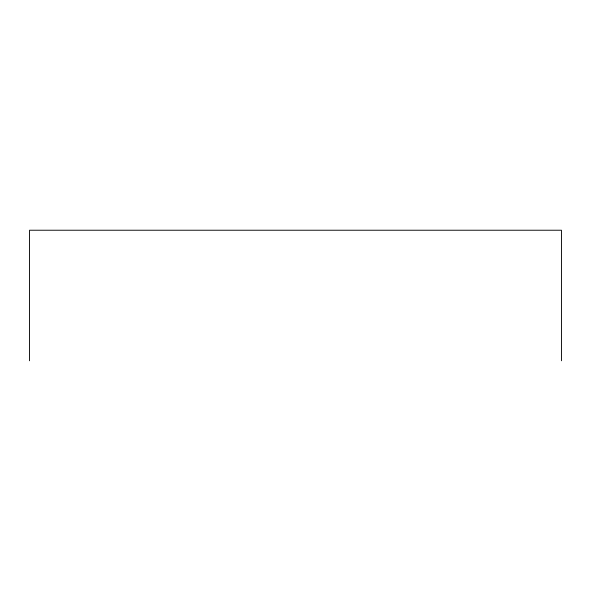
<?xml version="1.0" encoding="UTF-8"?>
<svg xmlns="http://www.w3.org/2000/svg" width="591" height="591" viewBox="0 0 591 591"><rect width="100%" height="100%" fill="white"/><g stroke="black" fill="none" stroke-linecap="round" stroke-linejoin="round"><path stroke-width="0.89" d="M561.45 360.769L561.45 230.231L29.55 230.231L29.55 360.769"/></g></svg>
